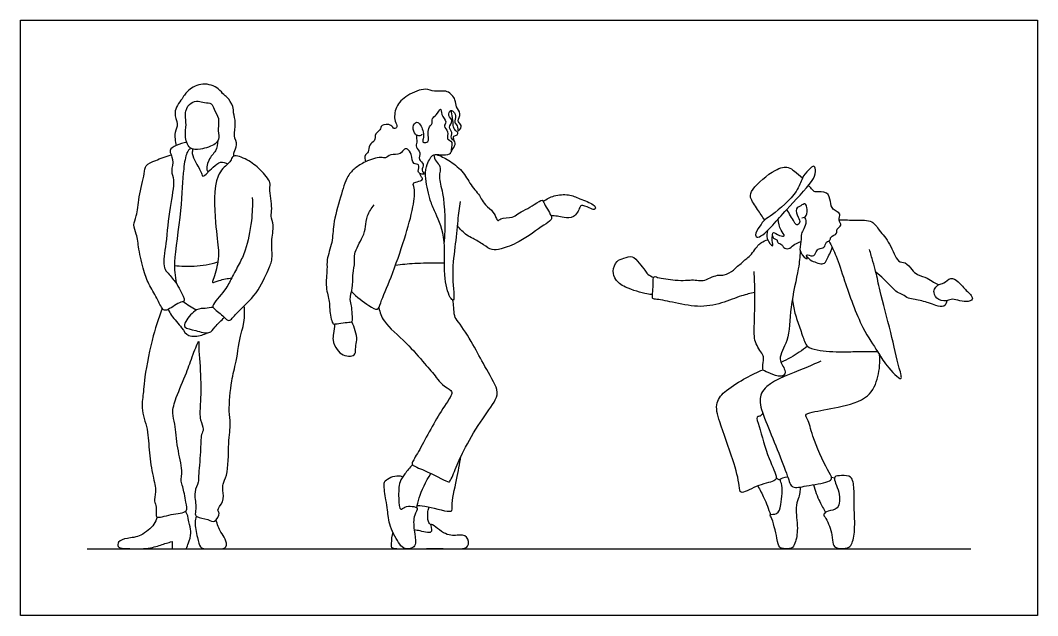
# Model space of a CAD drawing. Header units: millimetres. Extents: x 1.9 to 19.7, y 0.9 to 24.9.
# Drawn here: x 1.914 to 5.774, y 17.001 to 19.261 of the extents above; entities that cross this region are included whole.
import ezdxf

# ---------------------------------------------------------------- set-up
doc = ezdxf.new("R2010")
doc.units = ezdxf.units.MM
for name, color, linetype, true_color in [('AG-DIAGRAM', 7, 'Continuous', 0xfecc66), ('AG-POP-CULTURE', 7, 'Continuous', 0x66ccff), ('X-VPRT', 6, 'Continuous', 0xff00ff)]:
    doc.layers.add(name, color=color, linetype=linetype, true_color=true_color)

msp = doc.modelspace()

# ---------------------------------------------------------------- linework, layer by layer
at = {"layer": 'AG-DIAGRAM'}
msp.add_line((2.1676, 17.2547), (5.5204, 17.2547), dxfattribs=at)
at = {"layer": 'AG-POP-CULTURE'}
msp.add_line((4.9924, 17.5262), (5.0037, 17.5241), dxfattribs=at)
for points in [[(2.4894, 17.2819), (2.4894, 17.2547)], [(2.4894, 17.2547), (2.5431, 17.2547)]]:
    msp.add_lwpolyline(points, dxfattribs=at)
for points, knots in [([(2.7235, 18.7458), (2.7236, 18.7507), (2.7228, 18.7611), (2.7411, 18.7894), (2.7197, 18.8223), (2.7346, 18.8703), (2.721, 18.91), (2.7239, 18.934), (2.6993, 18.9705), (2.6844, 18.9781), (2.6664, 19.0063), (2.6059, 19.0287), (2.5492, 18.9979), (2.5288, 18.9647), (2.4893, 18.9119), (2.5164, 18.8675), (2.4964, 18.8358), (2.501, 18.8016), (2.5053, 18.7855)], [0, 0, 0, 0, 0.220549, 0.530185, 0.868911, 1.26812, 1.63009, 1.912487, 2.277392, 2.511121, 2.827159, 3.272537, 3.711658, 4.077965, 4.519791, 4.897856, 5.229072, 5.633364, 5.633364, 5.633364, 5.633364]), ([(3.4389, 18.8283), (3.4355, 18.8253), (3.4262, 18.8193), (3.4059, 18.8319), (3.4011, 18.8637), (3.4253, 18.8839), (3.446, 18.8362), (3.443, 18.8141), (3.438, 18.7945), (3.4573, 18.7982), (3.4655, 18.8052), (3.456, 18.8538), (3.4805, 18.8674), (3.474, 18.8909), (3.493, 18.8984), (3.5113, 18.9363), (3.509, 18.8999), (3.5361, 18.8769), (3.5153, 18.858), (3.5428, 18.8396), (3.5272, 18.8079), (3.5602, 18.8034), (3.5416, 18.7541), (3.5608, 18.78), (3.5687, 18.8011), (3.5434, 18.8121), (3.5565, 18.8369), (3.5336, 18.8545), (3.5617, 18.8802), (3.5324, 18.8978), (3.546, 18.9218), (3.5546, 18.9173), (3.5711, 18.9001), (3.5563, 18.8722), (3.5759, 18.8647), (3.5708, 18.8313), (3.5928, 18.8597), (3.5788, 18.872), (3.5723, 18.8799), (3.5896, 18.9088), (3.5646, 18.9316), (3.5672, 18.9604), (3.5361, 18.9998), (3.4841, 18.987), (3.4509, 19.0073), (3.3798, 18.9789), (3.3357, 18.9359), (3.3308, 18.8796), (3.3476, 18.858), (3.3302, 18.846), (3.3227, 18.8676), (3.2809, 18.8674), (3.2814, 18.8426), (3.2578, 18.8326), (3.2616, 18.8007), (3.2349, 18.7909), (3.2373, 18.7595), (3.2196, 18.7524), (3.2205, 18.7321), (3.2234, 18.7239)], [0, 0, 0, 0, 0.211549, 0.46825, 0.780398, 1.02965, 1.398605, 1.691172, 1.902822, 2.116501, 2.293244, 2.673824, 2.953292, 3.195495, 3.451664, 3.75018, 4.010393, 4.335273, 4.574377, 4.859615, 5.149428, 5.415369, 5.735942, 5.968269, 6.23338, 6.487489, 6.752883, 7.017175, 7.308158, 7.592697, 7.846893, 7.998837, 8.262372, 8.548999, 8.781236, 9.033302, 9.286981, 9.516342, 9.68448, 9.985484, 10.292217, 10.59291, 10.966764, 11.362933, 11.705718, 12.187909, 12.639891, 13.052703, 13.323218, 13.51801, 13.757312, 14.085935, 14.335445, 14.600298, 14.894788, 15.172158, 15.46533, 15.6914, 15.983961, 15.983961, 15.983961, 15.983961]), ([(2.5882, 18.9537), (2.5796, 18.9543), (2.5596, 18.9505), (2.5351, 18.9173), (2.5461, 18.8646), (2.5353, 18.8242), (2.5528, 18.769), (2.5984, 18.77), (2.6558, 18.7877), (2.6699, 18.8161), (2.6616, 18.8506), (2.6711, 18.8888), (2.6471, 18.9224), (2.6412, 18.9484), (2.6116, 18.9472), (2.5964, 18.953), (2.5882, 18.9537)], [0, 0, 0, 0, 0.295678, 0.642439, 1.052191, 1.430891, 1.828022, 2.190561, 2.629258, 2.928902, 3.261716, 3.614488, 3.975544, 4.248898, 4.536138, 4.823379, 4.823379, 4.823379, 4.823379]), ([(3.5583, 18.8049), (3.5593, 18.8119), (3.5531, 18.8215), (3.5705, 18.823), (3.5767, 18.8353), (3.5638, 18.8425), (3.5562, 18.857), (3.5561, 18.8748), (3.5537, 18.893), (3.5504, 18.9106), (3.5483, 18.9193)], [7.413657, 7.413657, 7.413657, 7.413657, 7.610437, 7.824072, 8.013436, 8.221245, 8.459323, 8.706151, 8.961398, 9.269156, 9.269156, 9.269156, 9.269156]), ([(2.6631, 18.8047), (2.6623, 18.7915), (2.6583, 18.7623), (2.625, 18.7371), (2.6161, 18.6741), (2.6474, 18.7058), (2.6715, 18.7278), (2.6929, 18.7206), (2.7012, 18.7161)], [0, 0, 0, 0, 0.360805, 0.742914, 1.110926, 1.404712, 1.739103, 2.043657, 2.043657, 2.043657, 2.043657]), ([(3.4155, 18.8271), (3.417, 18.8178), (3.4201, 18.799), (3.4114, 18.7793), (3.4365, 18.76), (3.4205, 18.7314), (3.4514, 18.7167), (3.4316, 18.6922), (3.4524, 18.6768), (3.4314, 18.6762), (3.4195, 18.6875), (3.4324, 18.7177), (3.4007, 18.7117), (3.4002, 18.7528), (3.3846, 18.7735), (3.3697, 18.7752), (3.3573, 18.7474), (3.3182, 18.757), (3.3001, 18.7342), (3.2796, 18.7459), (3.2208, 18.7252), (3.1841, 18.7011), (3.1515, 18.669), (3.128, 18.5888), (3.0992, 18.4869), (3.0999, 18.4205), (3.0746, 18.3527), (3.0796, 18.3155), (3.0698, 18.2486), (3.0885, 18.1937), (3.0861, 18.1658), (3.0959, 18.1079), (3.1099, 18.1075), (3.1648, 18.1165), (3.1762, 18.1155), (3.1723, 18.1475), (3.1725, 18.1767), (3.161, 18.2014), (3.1772, 18.2475), (3.1734, 18.2985), (3.1854, 18.3425), (3.176, 18.3749), (3.2156, 18.4392), (3.2248, 18.4767), (3.2278, 18.5202), (3.246, 18.5481), (3.2568, 18.5601)], [0, 0, 0, 0, 0.30545, 0.552281, 0.840136, 1.127284, 1.405846, 1.680847, 1.902276, 2.102586, 2.323408, 2.597815, 2.841113, 3.181116, 3.468021, 3.655653, 3.938064, 4.27761, 4.554552, 4.803245, 5.24587, 5.632945, 6.004038, 6.526558, 7.118821, 7.592882, 8.063172, 8.415383, 8.88282, 9.309226, 9.630848, 10.044388, 10.240508, 10.668482, 10.832245, 11.131569, 11.452142, 11.738039, 12.127779, 12.54473, 12.920625, 13.244357, 13.728938, 14.09312, 14.461724, 14.860993, 14.860993, 14.860993, 14.860993]), ([(2.5452, 18.7976), (2.5314, 18.7963), (2.5071, 18.787), (2.4719, 18.7694), (2.4996, 18.732), (2.4825, 18.6881), (2.5023, 18.6524), (2.4776, 18.5462), (2.4684, 18.4204), (2.4533, 18.3289), (2.4695, 18.3048), (2.5042, 18.2679), (2.5192, 18.2385), (2.5424, 18.1934), (2.5199, 18.1938), (2.4765, 18.1616), (2.4534, 18.157), (2.4356, 18.2028), (2.4029, 18.2536), (2.3803, 18.3099), (2.3625, 18.3918), (2.3569, 18.4476), (2.3395, 18.4846), (2.3576, 18.52), (2.3615, 18.5906), (2.3851, 18.676), (2.3864, 18.713), (2.4268, 18.7289), (2.4653, 18.7448), (2.4857, 18.7505)], [0, 0, 0, 0, 0.370108, 0.681576, 1.026302, 1.401446, 1.745743, 2.329185, 3.002504, 3.532032, 3.827, 4.222332, 4.580638, 4.94252, 5.157864, 5.583211, 5.827053, 6.200416, 6.6538, 7.103345, 7.628024, 8.061068, 8.406441, 8.747274, 9.235985, 9.779825, 10.103024, 10.46843, 10.880766, 10.880766, 10.880766, 10.880766]), ([(2.5588, 18.777), (2.5539, 18.771), (2.5423, 18.7575), (2.5305, 18.6884), (2.5255, 18.5438), (2.4956, 18.3475), (2.4997, 18.3064), (2.5033, 18.2755), (2.5062, 18.2615)], [0, 0, 0, 0, 0.27575, 0.727638, 1.447372, 2.248874, 2.615179, 2.990035, 2.990035, 2.990035, 2.990035]), ([(2.5682, 18.7723), (2.5668, 18.767), (2.5633, 18.7547), (2.5798, 18.719), (2.6037, 18.6806), (2.6041, 18.665), (2.6243, 18.6821), (2.6274, 18.6866), (2.6293, 18.6895)], [0, 0, 0, 0, 0.232242, 0.592571, 0.985755, 1.151241, 1.409791, 1.593096, 1.593096, 1.593096, 1.593096]), ([(3.5828, 18.5731), (3.5794, 18.549), (3.5727, 18.5005), (3.5636, 18.396), (3.5487, 18.2963), (3.5651, 18.1858), (3.5383, 18.2137), (3.5164, 18.2998), (3.5329, 18.4364), (3.485, 18.5375), (3.4665, 18.5822), (3.4469, 18.6698), (3.4559, 18.7129), (3.4683, 18.7366), (3.4813, 18.755), (3.509, 18.7492), (3.5427, 18.75), (3.5494, 18.7621), (3.5507, 18.7672)], [0, 0, 0, 0, 0.488859, 1.066453, 1.685416, 2.210385, 2.434786, 2.971132, 3.657643, 4.244834, 4.653375, 5.187519, 5.566613, 5.857148, 6.106781, 6.403634, 6.735937, 6.925236, 6.925236, 6.925236, 6.925236]), ([(2.794, 18.588), (2.7949, 18.5585), (2.7937, 18.5019), (2.7708, 18.3874), (2.7451, 18.339), (2.7146, 18.2814), (2.6944, 18.2388), (2.6379, 18.1782), (2.6493, 18.1656), (2.687, 18.1368), (2.706, 18.1128), (2.7369, 18.1558), (2.8152, 18.2209), (2.853, 18.3123), (2.8732, 18.3554), (2.8636, 18.4211), (2.8785, 18.4814), (2.8617, 18.5179), (2.8724, 18.5456), (2.8561, 18.6222), (2.8675, 18.6453), (2.8228, 18.6977), (2.7796, 18.7316), (2.721, 18.7545), (2.7138, 18.7307), (2.7009, 18.7137), (2.645, 18.6716), (2.6513, 18.4932), (2.6672, 18.3899), (2.6658, 18.3465), (2.648, 18.281), (2.6393, 18.2613), (2.6721, 18.2767), (2.7, 18.2809), (2.7161, 18.2834)], [0, 0, 0, 0, 0.539059, 1.148396, 1.579794, 2.025139, 2.448051, 2.940142, 3.135091, 3.535669, 3.809677, 4.17217, 4.766141, 5.331288, 5.719667, 6.178309, 6.630028, 6.969217, 7.280709, 7.775761, 8.055088, 8.500178, 8.958603, 9.370687, 9.606854, 9.864202, 10.307084, 11.067732, 11.656451, 12.03833, 12.511688, 12.707031, 12.997508, 13.396759, 13.396759, 13.396759, 13.396759]), ([(3.4831, 18.7509), (3.4845, 18.7423), (3.4883, 18.7243), (3.5128, 18.7084), (3.4983, 18.6623), (3.5232, 18.6026), (3.5273, 18.4801), (3.5224, 18.4183)], [0, 0, 0, 0, 0.292579, 0.575408, 0.935558, 1.393892, 2.175147, 2.175147, 2.175147, 2.175147]), ([(3.4922, 18.752), (3.5087, 18.7462), (3.5402, 18.7313), (3.5937, 18.6907), (3.6206, 18.6368), (3.6615, 18.5923), (3.6703, 18.5651), (3.7036, 18.5418), (3.7177, 18.5154), (3.726, 18.4967), (3.7361, 18.5122), (3.7842, 18.5103), (3.8003, 18.5279), (3.8625, 18.5582), (3.8961, 18.585), (3.9012, 18.5622), (3.9341, 18.5146), (3.9261, 18.5005), (3.897, 18.4818), (3.8086, 18.417), (3.7413, 18.3933), (3.7028, 18.3861), (3.6719, 18.4098), (3.6313, 18.4337), (3.6075, 18.4438), (3.5814, 18.4687), (3.5716, 18.4829)], [0, 0, 0, 0, 0.413952, 0.874955, 1.326501, 1.763198, 2.065014, 2.420215, 2.744871, 2.959689, 3.1564, 3.53813, 3.822668, 4.30677, 4.642543, 4.874767, 5.306932, 5.504995, 5.828462, 6.434966, 6.927482, 7.262743, 7.613224, 8.002747, 8.299577, 8.712828, 8.712828, 8.712828, 8.712828]), ([(4.7386, 18.503), (4.729, 18.5162), (4.713, 18.5423), (4.6789, 18.5887), (4.6905, 18.6238), (4.7734, 18.6978), (4.8281, 18.7085), (4.8512, 18.6872), (4.8725, 18.672), (4.8822, 18.6631)], [0, 0, 0, 0, 0.400751, 0.815055, 1.140346, 1.741993, 2.150993, 2.453747, 2.813916, 2.813916, 2.813916, 2.813916]), ([(4.8227, 18.5433), (4.8011, 18.5195), (4.7768, 18.4895), (4.7155, 18.4284), (4.6989, 18.4476), (4.7199, 18.4806), (4.7391, 18.5064), (4.7705, 18.5222), (4.8662, 18.6071), (4.8772, 18.6614), (4.9028, 18.6915), (4.9281, 18.7158), (4.9343, 18.6819), (4.9198, 18.6462), (4.8513, 18.575), (4.8227, 18.5433)], [0, 0, 0, 0, 0.514384, 1.000815, 1.201224, 1.546433, 1.869027, 2.210374, 2.849444, 3.276621, 3.639041, 3.920079, 4.183404, 4.544753, 5.227306, 5.227306, 5.227306, 5.227306]), ([(3.1705, 18.2315), (3.1893, 18.2104), (3.2324, 18.1813), (3.2712, 18.1551), (3.2818, 18.1951), (3.3243, 18.2899), (3.3718, 18.4302), (3.4052, 18.5463), (3.4132, 18.6212), (3.4007, 18.6434), (3.4196, 18.6477), (3.4461, 18.6559), (3.4331, 18.6679), (3.4319, 18.6751), (3.4309, 18.6788)], [0, 0, 0, 0, 0.526971, 0.863825, 1.165338, 1.752633, 2.464296, 3.10642, 3.590285, 3.828931, 4.058346, 4.328497, 4.520457, 4.716272, 4.716272, 4.716272, 4.716272]), ([(4.889, 18.5142), (4.8922, 18.5088), (4.8983, 18.4965), (4.8876, 18.468), (4.8756, 18.4518), (4.879, 18.4199), (4.8638, 18.3829), (4.9075, 18.3432), (4.8908, 18.3795), (4.9242, 18.359), (4.9338, 18.383), (4.9428, 18.3967), (4.9673, 18.3945), (4.9697, 18.4217), (4.9892, 18.4242), (4.9859, 18.4408), (5.0176, 18.4494), (5.0081, 18.4696), (5.0356, 18.4821), (5.0152, 18.5031), (5.0324, 18.5286), (4.9925, 18.5414), (4.9886, 18.5732), (4.9796, 18.6128), (4.9351, 18.6102), (4.926, 18.6096), (4.9132, 18.6267), (4.9069, 18.6309), (4.9036, 18.6334)], [0, 0, 0, 0, 0.248561, 0.554587, 0.809597, 1.121641, 1.488222, 1.82412, 2.041783, 2.31245, 2.573209, 2.800474, 3.051349, 3.318978, 3.539489, 3.737924, 4.027775, 4.252445, 4.514222, 4.776089, 5.043589, 5.363856, 5.684041, 6.023936, 6.375262, 6.54842, 6.799035, 6.999585, 6.999585, 6.999585, 6.999585]), ([(3.8985, 18.5738), (3.911, 18.5828), (3.9384, 18.5975), (3.9956, 18.6023), (4.0351, 18.5837), (4.0874, 18.565), (4.0983, 18.5502), (4.0911, 18.5397), (4.0727, 18.5501), (4.0416, 18.5624), (4.0363, 18.5496), (4.0172, 18.5072), (3.9766, 18.5118), (3.9525, 18.5184), (3.9358, 18.5187), (3.9278, 18.5183)], [0, 0, 0, 0, 0.389569, 0.809944, 1.199332, 1.623362, 1.84206, 2.000208, 2.256268, 2.572858, 2.758631, 3.128206, 3.472354, 3.763048, 4.043827, 4.043827, 4.043827, 4.043827]), ([(4.8795, 18.5112), (4.8858, 18.5126), (4.9017, 18.5173), (4.8997, 18.5497), (4.8924, 18.5694), (4.8753, 18.5561), (4.8521, 18.548), (4.8641, 18.5137), (4.8765, 18.494), (4.8586, 18.4802), (4.8506, 18.4972), (4.8363, 18.5188), (4.8273, 18.5351), (4.8227, 18.5433)], [0, 0, 0, 0, 0.252415, 0.566341, 0.793333, 1.029723, 1.290478, 1.61128, 1.878939, 2.092486, 2.308138, 2.606527, 2.911759, 2.911759, 2.911759, 2.911759]), ([(4.7493, 18.4629), (4.7465, 18.4532), (4.7421, 18.4353), (4.773, 18.3919), (4.7659, 18.4274), (4.768, 18.446), (4.7706, 18.4603), (4.7924, 18.4419), (4.8212, 18.4397), (4.795, 18.4665), (4.7912, 18.4921), (4.7899, 18.5062)], [0, 0, 0, 0, 0.315285, 0.647485, 0.903307, 1.177589, 1.340017, 1.625906, 1.870239, 2.154725, 2.528277, 2.528277, 2.528277, 2.528277]), ([(5.0213, 18.5039), (5.0426, 18.5043), (5.0829, 18.5007), (5.1494, 18.5054), (5.1725, 18.4604), (5.2165, 18.4177), (5.2395, 18.3395), (5.2737, 18.3454), (5.2978, 18.3135), (5.3167, 18.2929), (5.3568, 18.2848), (5.3779, 18.2659), (5.393, 18.2605), (5.4002, 18.258)], [0, 0, 0, 0, 0.458628, 0.900837, 1.278596, 1.741098, 2.227764, 2.519751, 2.865337, 3.171507, 3.528565, 3.832424, 4.106669, 4.106669, 4.106669, 4.106669]), ([(4.7014, 18.2276), (4.6844, 18.224), (4.6493, 18.2168), (4.5746, 18.1841), (4.4833, 18.1689), (4.3931, 18.191), (4.3271, 18.2025), (4.309, 18.204), (4.3171, 18.232), (4.3121, 18.2941), (4.3346, 18.2826), (4.3993, 18.2739), (4.4362, 18.2735), (4.461, 18.2762), (4.488, 18.2738), (4.5117, 18.2723), (4.5387, 18.2884), (4.5661, 18.2952), (4.5847, 18.2917), (4.6215, 18.3111), (4.6302, 18.3252), (4.65, 18.3368), (4.6628, 18.3533), (4.6814, 18.362), (4.7123, 18.4074), (4.7252, 18.4177), (4.7419, 18.4261), (4.7502, 18.4282)], [0, 0, 0, 0, 0.414125, 0.927082, 1.477392, 2.040359, 2.503501, 2.698292, 2.992374, 3.41338, 3.629032, 4.098241, 4.454931, 4.7351, 5.030606, 5.306395, 5.625424, 5.923837, 6.173881, 6.530751, 6.768581, 7.035704, 7.290753, 7.553365, 7.969928, 8.213901, 8.505526, 8.505526, 8.505526, 8.505526]), ([(4.7678, 18.4432), (4.7689, 18.4391), (4.7724, 18.4301), (4.7873, 18.4309), (4.7846, 18.4149), (4.8071, 18.4114), (4.8084, 18.3966), (4.831, 18.3909), (4.8471, 18.4081), (4.8614, 18.4163), (4.8761, 18.4214)], [0, 0, 0, 0, 0.223816, 0.432186, 0.640943, 0.911135, 1.131561, 1.400451, 1.703691, 1.996757, 1.996757, 1.996757, 1.996757]), ([(4.9818, 18.4237), (4.9919, 18.4049), (5.0128, 18.3641), (5.0412, 18.2693), (5.1036, 18.0944), (5.1681, 18.0045), (5.1944, 17.9551), (5.2678, 17.8776), (5.2446, 17.9539), (5.2188, 18.0754), (5.1753, 18.229), (5.1626, 18.3025), (5.149, 18.3454), (5.1406, 18.3762), (5.1362, 18.3913)], [0, 0, 0, 0, 0.457961, 1.030327, 1.819029, 2.411649, 2.872665, 3.35716, 3.721225, 4.395836, 5.126849, 5.615156, 5.991482, 6.385245, 6.385245, 6.385245, 6.385245]), ([(4.8737, 18.3848), (4.8716, 18.3625), (4.8688, 18.3169), (4.832, 18.1709), (4.8352, 18.048), (4.7823, 17.9766), (4.8204, 17.9364), (4.8115, 17.896), (4.7359, 17.9295), (4.7305, 17.9359), (4.733, 17.9716), (4.7368, 17.9887), (4.6976, 18.035), (4.6988, 18.0979), (4.7029, 18.2288), (4.7, 18.2809), (4.6985, 18.308)], [0, 0, 0, 0, 0.469472, 1.168112, 1.81527, 2.309638, 2.697751, 2.978615, 3.45989, 3.635196, 3.961536, 4.204935, 4.618888, 5.080769, 5.731334, 6.248389, 6.248389, 6.248389, 6.248389]), ([(4.8981, 18.3651), (4.9037, 18.3586), (4.9145, 18.3471), (4.9646, 18.3302), (4.974, 18.355), (4.9908, 18.383), (4.9946, 18.3992)], [0, 0, 0, 0, 0.290284, 0.672721, 0.934526, 1.339296, 1.339296, 1.339296, 1.339296]), ([(2.4984, 18.3306), (2.5233, 18.3275), (2.5738, 18.3252), (2.6341, 18.3353), (2.6632, 18.3437)], [0, 0, 0, 0, 0.497222, 1.043117, 1.043117, 1.043117, 1.043117]), ([(3.3378, 18.3321), (3.3618, 18.3349), (3.4071, 18.3394), (3.4922, 18.3413), (3.5132, 18.3409), (3.5235, 18.3406)], [0, 0, 0, 0, 0.488652, 1.007997, 1.327514, 1.327514, 1.327514, 1.327514]), ([(4.313, 18.2201), (4.3057, 18.2205), (4.2912, 18.2203), (4.2071, 18.2448), (4.1715, 18.2735), (4.1593, 18.3083), (4.1744, 18.3506), (4.2041, 18.3575), (4.2376, 18.3712), (4.2617, 18.3385), (4.2844, 18.313), (4.2931, 18.2966), (4.3093, 18.2878), (4.3176, 18.2855)], [0, 0, 0, 0, 0.267942, 0.796225, 1.186625, 1.518714, 1.87904, 2.189231, 2.508344, 2.853668, 3.191672, 3.435832, 3.726566, 3.726566, 3.726566, 3.726566]), ([(5.4294, 18.1968), (5.4281, 18.1893), (5.4224, 18.1696), (5.3858, 18.1781), (5.3619, 18.1887), (5.3092, 18.2031), (5.2836, 18.2032), (5.2637, 18.221), (5.2402, 18.2273), (5.2209, 18.2488), (5.1903, 18.2791), (5.1709, 18.2964), (5.1608, 18.3049)], [0, 0, 0, 0, 0.274388, 0.590488, 0.902664, 1.320244, 1.610841, 1.894196, 2.170649, 2.474412, 2.85092, 3.211943, 3.211943, 3.211943, 3.211943]), ([(5.4002, 18.258), (5.3944, 18.255), (5.3837, 18.2443), (5.3781, 18.2273), (5.395, 18.1942), (5.4367, 18.1961), (5.4449, 18.2039), (5.4737, 18.1982), (5.5009, 18.1898), (5.5336, 18.1996), (5.5187, 18.2225), (5.5025, 18.2343), (5.4748, 18.2704), (5.4441, 18.288), (5.419, 18.2616), (5.4058, 18.2608), (5.4002, 18.258)], [0, 0, 0, 0, 0.260324, 0.494528, 0.818848, 1.165117, 1.351335, 1.645836, 1.969941, 2.255312, 2.504286, 2.772483, 3.15919, 3.474772, 3.793284, 4.042653, 4.042653, 4.042653, 4.042653]), ([(2.5804, 18.1605), (2.5722, 18.1656), (2.5525, 18.1773), (2.5384, 18.1872), (2.5298, 18.1933)], [2.6705199, 2.6705199, 2.6705199, 2.6705199, 2.9266671, 3.2479555, 3.2479555, 3.2479555, 3.2479555]), ([(3.2739, 18.1697), (3.2789, 18.1521), (3.2885, 18.1135), (3.3827, 18.0369), (3.444, 17.9609), (3.493, 17.9071), (3.5112, 17.8771), (3.5505, 17.8577), (3.5528, 17.8366), (3.5039, 17.7738), (3.4296, 17.6294), (3.3998, 17.5835), (3.4007, 17.5701), (3.4489, 17.5531), (3.5328, 17.5102), (3.5438, 17.5061), (3.5671, 17.5625), (3.5948, 17.6294), (3.657, 17.7348), (3.7189, 17.8171), (3.7299, 17.8607), (3.6721, 17.9508), (3.6362, 18.0268), (3.5786, 18.1145), (3.5594, 18.1369), (3.5593, 18.1716), (3.5566, 18.1895), (3.5556, 18.1988)], [0, 0, 0, 0, 0.424608, 1.045386, 1.629736, 2.106156, 2.448909, 2.808692, 3.029277, 3.528145, 4.283273, 4.685958, 4.844445, 5.251001, 5.813711, 5.9662, 6.376256, 6.886462, 7.528103, 8.10383, 8.462478, 9.031487, 9.591133, 10.16496, 10.471065, 10.793239, 11.096795, 11.096795, 11.096795, 11.096795]), ([(4.8436, 18.2039), (4.8457, 18.1855), (4.8518, 18.1486), (4.8716, 18.0954), (4.8884, 18.0436), (4.8987, 18.0202), (4.9401, 18.006), (5.0347, 18.0008), (5.0947, 18.005), (5.1433, 18.0042), (5.1668, 18.0036)], [0, 0, 0, 0, 0.42595, 0.86499, 1.284597, 1.557032, 1.918426, 2.477026, 2.933157, 3.413972, 3.413972, 3.413972, 3.413972]), ([(2.4517, 18.1675), (2.437, 18.1276), (2.4123, 18.0535), (2.3819, 17.8943), (2.3825, 17.8519), (2.3691, 17.7867), (2.3999, 17.7083), (2.401, 17.6194), (2.4157, 17.5321), (2.4311, 17.4741), (2.4194, 17.4344), (2.4309, 17.4207), (2.4293, 17.3891), (2.4273, 17.367), (2.4862, 17.3885), (2.5529, 17.3899), (2.5407, 17.4334), (2.5319, 17.4901), (2.5216, 17.5107), (2.531, 17.5558), (2.5074, 17.6367), (2.5034, 17.727), (2.4873, 17.7701), (2.5041, 17.8311), (2.5464, 17.9239), (2.565, 17.9843), (2.5937, 18.0542), (2.5889, 18.0184), (2.6003, 17.9125), (2.5976, 17.8064), (2.5926, 17.7462), (2.6124, 17.7088), (2.5971, 17.6873), (2.5994, 17.6219), (2.5884, 17.5328), (2.5921, 17.5074), (2.5698, 17.4697), (2.583, 17.4167), (2.5758, 17.3875), (2.5819, 17.3731), (2.6267, 17.3687), (2.651, 17.3497), (2.675, 17.3908), (2.6564, 17.4013), (2.6879, 17.4326), (2.6823, 17.476), (2.68, 17.5019), (2.7042, 17.5355), (2.7018, 17.6546), (2.7132, 17.7314), (2.7031, 17.7766), (2.7136, 17.8964), (2.7336, 17.9603), (2.7488, 18.0738), (2.7633, 18.1043), (2.766, 18.1541), (2.7634, 18.1775)], [0, 0, 0, 0, 0.64705, 1.36044, 1.737269, 2.183649, 2.706276, 3.250207, 3.790996, 4.236692, 4.581324, 4.811153, 5.133118, 5.341727, 5.765276, 6.204028, 6.535292, 6.974567, 7.242636, 7.608971, 8.1436, 8.688859, 9.064796, 9.509287, 10.085406, 10.582999, 10.999008, 11.219878, 11.824139, 12.431946, 12.872273, 13.217105, 13.483578, 13.94996, 14.495009, 14.778938, 15.138864, 15.562525, 15.867255, 16.062868, 16.439279, 16.730654, 17.067917, 17.273127, 17.615559, 17.993494, 18.272849, 18.62154, 19.247933, 19.752085, 20.141418, 20.752242, 21.25666, 21.84877, 22.195302, 22.676006, 22.676006, 22.676006, 22.676006]), ([(2.4748, 18.1637), (2.4787, 18.1556), (2.4858, 18.1388), (2.5276, 18.0945), (2.548, 18.0574), (2.596, 18.0632), (2.6169, 18.0707), (2.6217, 18.0746)], [0, 0, 0, 0, 0.29732, 0.740902, 1.100847, 1.502884, 1.700121, 1.700121, 1.700121, 1.700121]), ([(2.6448, 18.1714), (2.6349, 18.1704), (2.615, 18.166), (2.5798, 18.1689), (2.5401, 18.1209), (2.5307, 18.0922), (2.581, 18.0846), (2.6321, 18.0668), (2.6517, 18.0998), (2.6765, 18.1212), (2.6879, 18.1337)], [0, 0, 0, 0, 0.312196, 0.642189, 1.085947, 1.348709, 1.727766, 2.135981, 2.458675, 2.866204, 2.866204, 2.866204, 2.866204]), ([(3.1061, 18.108), (3.1049, 18.0959), (3.1037, 18.0715), (3.0964, 18.0463), (3.1146, 18.0093), (3.1371, 17.9887), (3.1657, 17.9844), (3.1878, 17.9918), (3.1842, 18.0211), (3.1933, 18.0476), (3.1851, 18.0825), (3.177, 18.1053), (3.1716, 18.1163)], [0, 0, 0, 0, 0.345257, 0.635591, 0.99142, 1.307144, 1.608851, 1.855906, 2.144905, 2.449624, 2.786334, 3.134642, 3.134642, 3.134642, 3.134642]), ([(4.9008, 18.0234), (4.8907, 18.0154), (4.8702, 17.9997), (4.8244, 17.9734), (4.8004, 17.9626)], [0, 0, 0, 0, 0.3559369, 0.8646256, 0.8646256, 0.8646256, 0.8646256]), ([(4.9517, 17.9668), (4.9293, 17.9576), (4.8893, 17.9378), (4.7374, 17.8837), (4.7138, 17.8147), (4.7421, 17.7375), (4.8253, 17.5382), (4.8389, 17.4806), (4.8981, 17.495), (4.9764, 17.505), (4.9988, 17.522), (4.9725, 17.5586), (4.918, 17.6796), (4.9063, 17.7427), (4.8873, 17.7649), (4.9257, 17.7758), (5.0185, 17.7915), (5.1385, 17.8217), (5.1716, 17.9088), (5.1775, 17.9637), (5.1746, 17.9909)], [0, 0, 0, 0, 0.488563, 1.197614, 1.639441, 2.162241, 3.013546, 3.407067, 3.817686, 4.338404, 4.587978, 4.935223, 5.609163, 6.077141, 6.321178, 6.619525, 7.193536, 7.818149, 8.342454, 8.861158, 8.861158, 8.861158, 8.861158]), ([(4.7306, 17.7707), (4.7276, 17.7641), (4.723, 17.7561), (4.7034, 17.759), (4.722, 17.7084), (4.7491, 17.6003), (4.7891, 17.5261), (4.7723, 17.5085), (4.7067, 17.4971), (4.643, 17.4557), (4.6431, 17.5017), (4.6199, 17.5955), (4.5663, 17.7314), (4.548, 17.8105), (4.5927, 17.8596), (4.6677, 17.9053), (4.7104, 17.9254), (4.7326, 17.9344)], [0.027641, 0.027641, 0.027641, 0.027641, 0.204628, 0.39919, 0.70301, 1.321776, 1.81082, 2.029449, 2.494942, 2.928458, 3.213756, 3.770445, 4.45687, 4.933781, 5.359147, 5.88026, 6.351234, 6.351234, 6.351234, 6.351234]), ([(3.4203, 17.4196), (3.434, 17.418), (3.4555, 17.4187), (3.5596, 17.3859), (3.5467, 17.422), (3.5723, 17.5214), (3.5803, 17.576), (3.5858, 17.6056)], [0, 0, 0, 0, 0.367756, 0.908974, 1.160227, 1.736595, 2.28125, 2.28125, 2.28125, 2.28125]), ([(3.4019, 17.5739), (3.3914, 17.5631), (3.3731, 17.5387), (3.3499, 17.5095), (3.3483, 17.4517), (3.3531, 17.3934), (3.3734, 17.4175), (3.3995, 17.4167), (3.4277, 17.4106), (3.4037, 17.38), (3.407, 17.3271), (3.4161, 17.2769), (3.4063, 17.256), (3.3707, 17.2521), (3.3514, 17.2722), (3.3126, 17.3384), (3.3082, 17.4022), (3.3013, 17.4375), (3.2914, 17.4996), (3.2973, 17.5133), (3.3195, 17.5278), (3.3478, 17.5336), (3.3569, 17.5315), (3.3646, 17.5276)], [0, 0, 0, 0, 0.389543, 0.734595, 1.191295, 1.5706, 1.812898, 2.119951, 2.377869, 2.683148, 3.115324, 3.512992, 3.765395, 4.082616, 4.378548, 4.873209, 5.332153, 5.696552, 6.14381, 6.356536, 6.647213, 6.958685, 7.163157, 7.163157, 7.163157, 7.163157]), ([(3.4185, 17.4098), (3.4209, 17.4227), (3.4256, 17.4487), (3.4527, 17.5122), (3.4715, 17.5406)], [0, 0, 0, 0, 0.3598699, 0.9391318, 0.9391318, 0.9391318, 0.9391318]), ([(5.0044, 17.5264), (5.0075, 17.5326), (5.0318, 17.5317), (5.0716, 17.5342), (5.079, 17.478), (5.0769, 17.413), (5.0831, 17.3296), (5.0715, 17.2715), (5.0549, 17.256), (5.0104, 17.2532), (4.9949, 17.2724), (4.9975, 17.3087), (4.9741, 17.3684), (4.9577, 17.3862), (4.9802, 17.4), (5.0229, 17.4029), (5.027, 17.4692), (4.9997, 17.5171), (5.0044, 17.5264)], [0, 0, 0, 0, 0.295088, 0.632381, 1.020898, 1.497145, 2.029896, 2.456476, 2.715412, 3.079921, 3.33679, 3.680742, 4.143599, 4.388562, 4.642936, 4.989113, 5.429712, 5.869736, 5.869736, 5.869736, 5.869736]), ([(4.7119, 17.4931), (4.7206, 17.4784), (4.7367, 17.4481), (4.7535, 17.4057), (4.7604, 17.3841)], [0, 0, 0, 0, 0.3982598, 0.8568662, 0.8568662, 0.8568662, 0.8568662]), ([(4.8735, 17.4891), (4.8731, 17.4822), (4.8717, 17.4651), (4.866, 17.4437), (4.8525, 17.4093), (4.8674, 17.3329), (4.856, 17.2776), (4.8421, 17.2526), (4.81, 17.2551), (4.7924, 17.2581), (4.7853, 17.295), (4.7678, 17.3725), (4.7537, 17.3862), (4.7917, 17.3839), (4.8012, 17.4227), (4.8096, 17.5011), (4.7951, 17.5151), (4.797, 17.5188), (4.7994, 17.5233), (4.8121, 17.5267), (4.8257, 17.5278)], [1.040318, 1.040318, 1.040318, 1.040318, 1.241213, 1.518142, 1.846494, 2.337255, 2.758024, 3.032474, 3.334765, 3.549504, 3.88153, 4.388178, 4.561266, 4.83855, 5.178192, 5.673865, 5.905574, 5.905574, 5.905574, 6.195915, 6.195915, 6.195915, 6.195915]), ([(4.7822, 17.5251), (4.7837, 17.5232), (4.787, 17.5195), (4.7934, 17.5166), (4.7967, 17.5159)], [0, 0, 0, 0, 0.1494355, 0.3264729, 0.3264729, 0.3264729, 0.3264729]), ([(4.924, 17.4979), (4.9296, 17.4759), (4.9459, 17.433), (4.9618, 17.4062), (4.9704, 17.3932)], [0, 0, 0, 0, 0.4732762, 0.8645227, 0.8645227, 0.8645227, 0.8645227]), ([(3.4718, 17.346), (3.4681, 17.3495), (3.459, 17.3564), (3.4597, 17.3969), (3.4629, 17.4077), (3.4648, 17.4134)], [0, 0, 0, 0, 0.2245635, 0.5757263, 0.819985, 0.819985, 0.819985, 0.819985]), ([(2.4326, 17.3746), (2.4296, 17.3652), (2.4233, 17.346), (2.372, 17.299), (2.3225, 17.2961), (2.2827, 17.2853), (2.2829, 17.2624), (2.2937, 17.2569), (2.3099, 17.256), (2.3932, 17.2519), (2.444, 17.2677), (2.4672, 17.2758), (2.4822, 17.28), (2.4894, 17.2819)], [0, 0, 0, 0, 0.310906, 0.771686, 1.186297, 1.529747, 1.761882, 1.940266, 2.24878, 2.733676, 3.153428, 3.433907, 3.704278, 3.704278, 3.704278, 3.704278]), ([(2.5431, 17.2547), (2.5464, 17.2619), (2.5518, 17.2763), (2.5651, 17.3151), (2.5551, 17.344), (2.5484, 17.3886), (2.5421, 17.3937), (2.5398, 17.3965)], [3.970011, 3.970011, 3.970011, 3.970011, 4.249232, 4.602733, 4.931545, 5.305339, 5.493611, 5.493611, 5.493611, 5.493611]), ([(2.5813, 17.3785), (2.579, 17.3706), (2.5738, 17.3542), (2.5853, 17.2986), (2.5939, 17.2591), (2.617, 17.253), (2.6643, 17.2546), (2.7005, 17.2557), (2.6925, 17.2952), (2.6725, 17.316), (2.6608, 17.3483), (2.6567, 17.3644)], [0, 0, 0, 0, 0.283592, 0.717332, 1.069124, 1.324944, 1.729023, 2.03532, 2.347751, 2.665064, 3.070616, 3.070616, 3.070616, 3.070616]), ([(3.3269, 17.3181), (3.3226, 17.3043), (3.3216, 17.2763), (3.3198, 17.2585), (3.3477, 17.2536), (3.4421, 17.2554), (3.5545, 17.2553), (3.6195, 17.253), (3.6127, 17.3085), (3.5684, 17.3051), (3.523, 17.3045), (3.4601, 17.3667), (3.4811, 17.3166), (3.4568, 17.3157), (3.4305, 17.3227), (3.4156, 17.3253), (3.4082, 17.3268)], [0, 0, 0, 0, 0.377591, 0.593561, 0.857138, 1.417824, 2.052774, 2.458743, 2.796838, 3.140324, 3.554981, 3.987985, 4.274067, 4.504547, 4.812114, 5.085329, 5.085329, 5.085329, 5.085329])]:
    msp.add_open_spline(points, degree=3, knots=knots, dxfattribs=at)
at = {"layer": 'X-VPRT'}
msp.add_lwpolyline([(1.9136, 17.0007), (1.9136, 19.2613), (5.7744, 19.2613), (5.7744, 17.0007)], close=True, dxfattribs=at)

doc.saveas('drawing.dxf')
